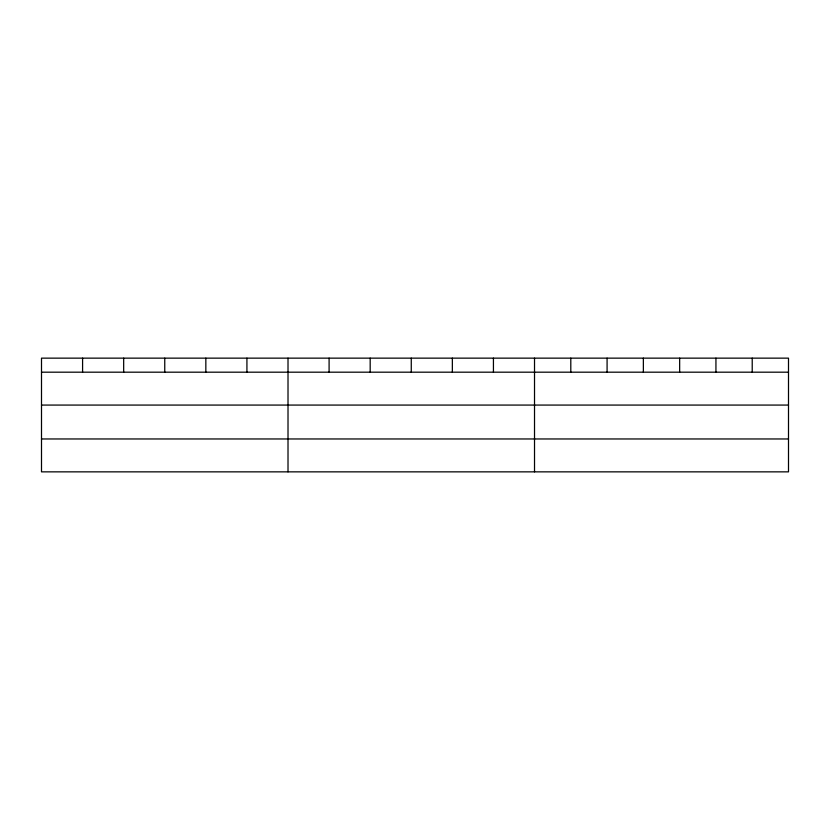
<?xml version="1.0" encoding="UTF-8"?>
<svg xmlns="http://www.w3.org/2000/svg" width="830" height="830" viewBox="0 0 830 830"><rect width="100%" height="100%" fill="white"/><g stroke="black" fill="none" stroke-linecap="round" stroke-linejoin="round"><path stroke-width="1.25" d="M788.5 405.071L788.5 358.145L41.5 358.145L41.5 471.855L788.5 471.855L788.5 405.071L41.5 405.071M41.5 372.182L788.5 372.182M41.5 438.966L788.5 438.966M752.219 358.145L752.219 372.182M715.937 358.145L715.937 372.182M679.656 358.145L679.656 372.182M643.364 358.145L643.364 372.182M607.083 358.145L607.083 372.182M570.801 358.145L570.801 372.182M534.52 358.145L534.52 471.855M493.435 358.145L493.435 372.182M452.35 358.145L452.35 372.182M411.265 358.145L411.265 372.182M370.18 358.145L370.18 372.182M329.095 358.145L329.095 372.182M288.01 358.145L288.01 471.855M246.925 358.145L246.925 372.182M205.84 358.145L205.84 372.182M164.755 358.145L164.755 372.182M123.67 358.145L123.67 372.182M82.585 358.145L82.585 372.182"/></g></svg>
